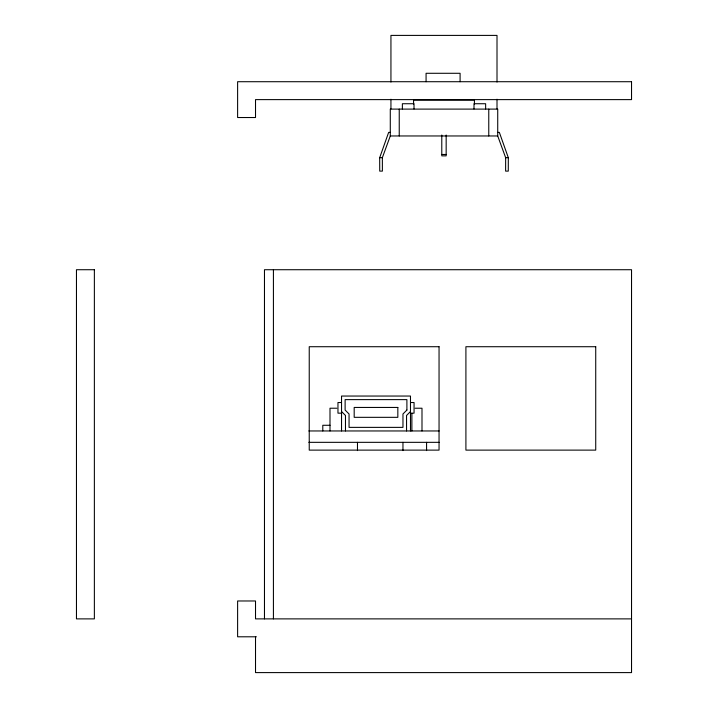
<?xml version="1.0" encoding="UTF-8"?>
<svg xmlns="http://www.w3.org/2000/svg" width="708" height="708" viewBox="0 0 708 708"><rect width="100%" height="100%" fill="white"/><g stroke="black" fill="none" stroke-linecap="round" stroke-linejoin="round"><path stroke-width="1.06" d="M329.999 430.96L329.999 408.224L336.822 408.224M357.478 450.598L357.478 442.332M402.958 450.598L402.958 442.332M411.879 430.96L411.879 413.631M421.995 430.96L421.995 408.224L415.171 408.224M426.57 450.598L426.57 442.332M497.724 132.378L499.344 132.378L508.317 157.689L508.282 171.124L505.618 171.115L505.654 157.689L497.724 135.963L497.724 109.103L390.285 109.103L390.285 135.963L382.355 157.689L382.391 171.115L379.727 171.124L379.683 157.689L388.657 132.378L390.285 132.378M410.481 411.534L406.551 415.463L406.551 430.96M379.683 157.689L382.355 157.689M390.285 135.963L497.724 135.963M441.783 154.477L446.164 154.477M341.539 402.525L337.964 402.525L337.964 413.162L341.539 413.162M410.481 402.525L414.056 402.525L414.056 413.162L410.481 413.162M330.034 425.278L322.795 425.278L322.795 430.96M308.874 430.96L439.11 430.96M308.874 442.332L439.11 442.332M631.536 618.88L255.517 618.88L255.517 600.977L237.614 600.977L237.614 636.793L256.376 636.793M505.654 157.689L508.317 157.689M341.539 411.534L345.477 415.463L345.477 430.96M497.007 82.04L497.007 35.4L390.94 35.4L390.94 82.04M497.007 99.226L497.007 108.944M488.768 109.103L488.768 135.963M485.635 108.952L485.635 103.731L473.997 103.731L473.997 108.952M474.422 104.129L474.422 100.147L413.569 100.147L413.569 104.129M460.094 81.721L460.094 73.287L426.074 73.287L426.074 81.721M446.164 135.033L446.164 155.857L441.783 155.857L441.783 135.033M414.012 108.952L414.012 103.731L402.374 103.731L402.383 108.952M410.481 430.96L410.481 396.046L341.539 396.046L341.539 430.96M399.241 109.103L399.241 135.963M390.94 99.226L390.94 108.944M273.421 269.721L273.421 618.88M264.473 618.88L264.473 269.721L631.536 269.721L631.536 672.6L255.517 672.6L255.517 636.793M406.896 410.056L402.967 413.985L402.967 427.375L349.053 427.375L349.053 413.985L345.123 410.056L345.123 399.622L406.896 399.622L406.896 410.056M631.536 81.712L237.614 81.712L237.614 117.528L255.517 117.528L255.517 99.616L631.536 99.616L631.536 81.712M94.368 269.721L76.464 269.721L76.464 618.88L94.368 618.88L94.368 269.721M439.049 346.716L309.237 346.716L309.237 450.12L439.049 450.12L439.049 346.716M595.729 346.716L465.908 346.716L465.908 450.12L595.729 450.12L595.729 346.716M397.834 407.445L354.186 407.445L354.186 417.331L397.834 417.331L397.834 407.445"/></g></svg>
